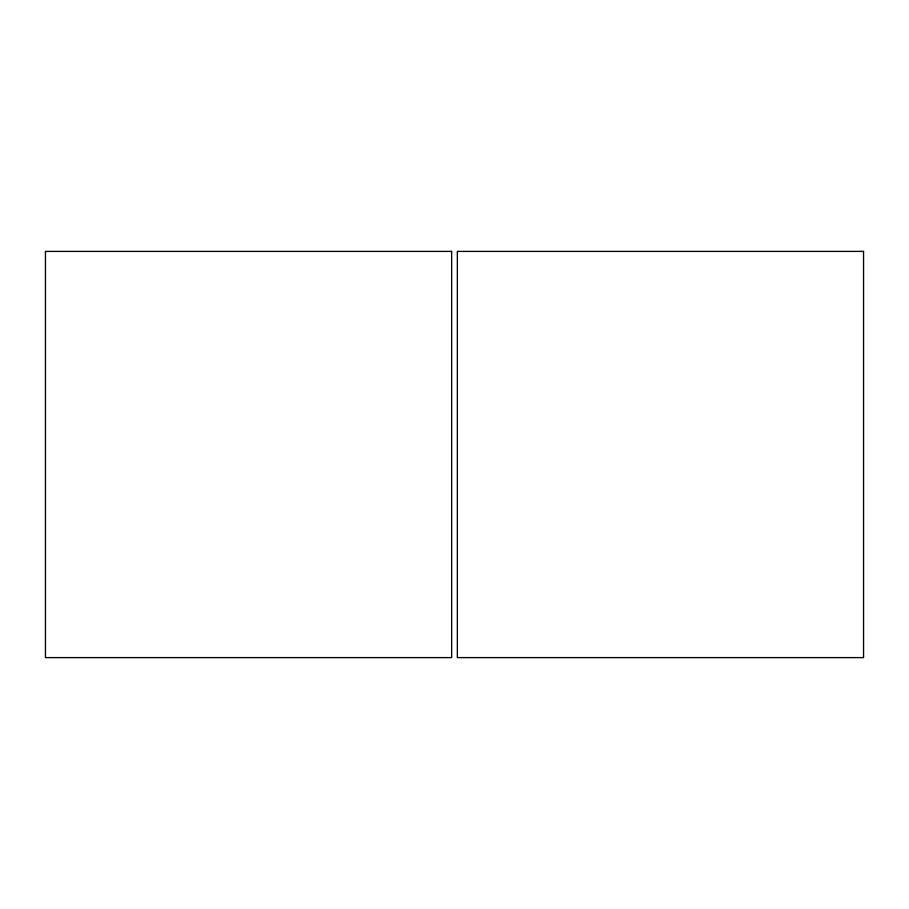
<?xml version="1.0" encoding="UTF-8"?>
<svg xmlns="http://www.w3.org/2000/svg" width="909" height="909" viewBox="0 0 909 909"><rect width="100%" height="100%" fill="white"/><g stroke="black" fill="none" stroke-linecap="round" stroke-linejoin="round"><path stroke-width="1.36" d="M451.648 251.395L45.45 251.395L45.45 657.605L451.648 657.605L451.648 251.395M863.55 251.395L457.352 251.395L457.352 657.605L863.55 657.605L863.55 251.395"/></g></svg>
